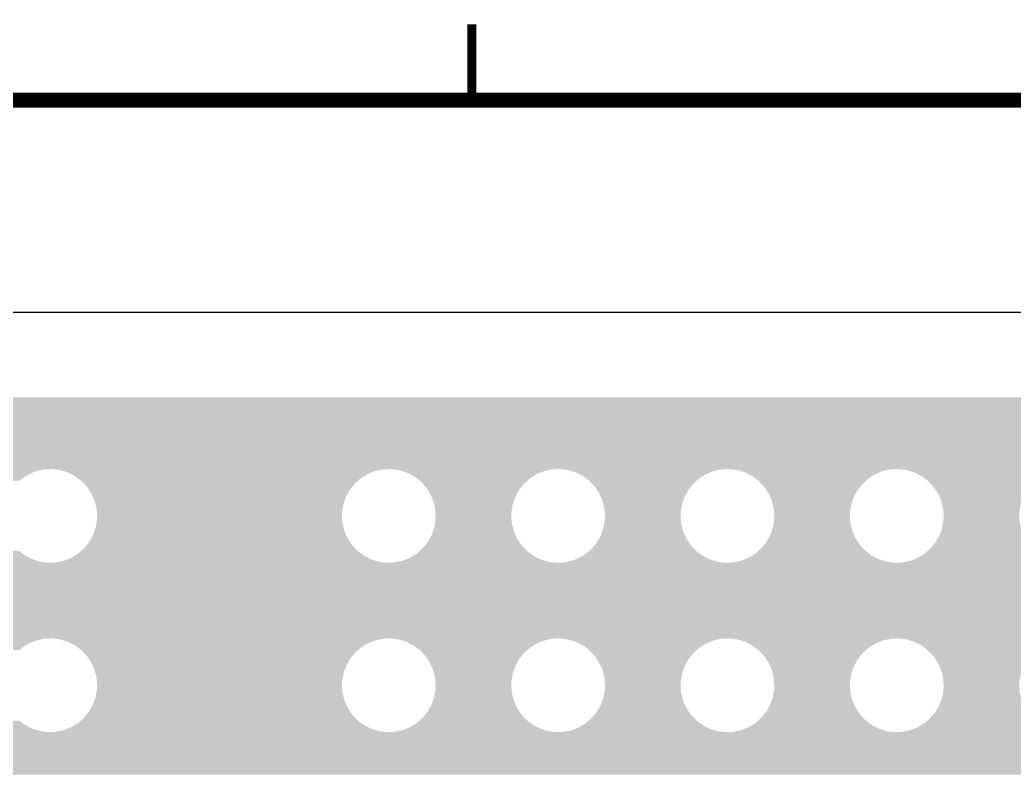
# Model space of a CAD drawing. Extents: x 295 to 953, y 10 to 290.
# Drawn here: x 574.56 to 607.38, y 262.77 to 287.65 of the extents above; entities that cross this region are included whole.
import ezdxf

# ---------------------------------------------------------------- set-up
doc = ezdxf.new("R2010")
doc.units = 0
doc.header["$LTSCALE"] = 5
doc.header["$MEASUREMENT"] = 0
doc.layers.get('0').update_dxf_attribs({"linetype": 'CONTINUOUS', "lineweight": 25})
doc.layers.add('GND1', color=7, linetype='CONTINUOUS')
doc.layers.add('테두리', color=3, linetype='CONTINUOUS')

# ---------------------------------------------------------------- blocks, each defined once
blk = doc.blocks.new('C')
at = {"layer": '테두리'}
for points, const_width in [([(112.5, 287.5), (112.5, 285)], 0.3), ([(15, 285), (15, 15), (405, 15), (405, 285), (15, 285)], 0.5)]:
    blk.add_lwpolyline(points, dxfattribs=dict(at, const_width=const_width))

msp = doc.modelspace()

# ---------------------------------------------------------------- linework, layer by layer
at = {"layer": 'GND1'}
msp.add_line((845.877, 277.997), (529.077, 277.997), dxfattribs=at)
for points in [[(527.54, 274.88), (527.832, 274.992), (847.409, 274.88), (847.117, 274.992)], [(527.832, 274.992), (527.833, 274.992), (847.117, 274.992), (847.116, 274.992)], [(527.833, 274.993), (528.144, 275.085), (847.115, 274.993), (846.805, 275.085)], [(527.833, 274.992), (527.833, 274.993), (847.116, 274.992), (847.115, 274.993)], [(528.144, 275.085), (528.145, 275.085), (846.805, 275.085), (846.804, 275.085)], [(528.145, 275.085), (528.447, 275.149), (846.804, 275.085), (846.502, 275.149)], [(528.447, 275.149), (528.447, 275.149), (846.502, 275.149), (846.501, 275.149)], [(528.448, 275.149), (528.758, 275.187), (846.501, 275.149), (846.191, 275.187)], [(528.758, 275.187), (528.76, 275.188), (846.191, 275.187), (846.19, 275.188)], [(528.761, 275.188), (529.133, 275.203), (846.19, 275.188), (845.821, 275.203)], [(529.133, 275.203), (529.134, 275.203), (845.821, 275.203), (845.82, 275.203)], [(527.001, 274.586), (527.262, 274.744), (847.952, 274.586), (847.688, 274.744)], [(527.262, 274.744), (527.263, 274.744), (847.688, 274.744), (847.687, 274.744)], [(527.263, 274.744), (527.267, 274.747), (847.687, 274.744), (847.682, 274.747)], [(527.267, 274.747), (527.268, 274.747), (847.682, 274.747), (847.681, 274.747)], [(527.268, 274.747), (527.539, 274.879), (847.681, 274.747), (847.41, 274.879)], [(527.539, 274.879), (527.54, 274.88), (847.41, 274.879), (847.409, 274.88)], [(526.576, 274.261), (526.739, 274.399), (848.372, 274.261), (848.21, 274.399)], [(526.739, 274.4), (526.747, 274.405), (848.209, 274.4), (848.203, 274.405)], [(526.739, 274.399), (526.739, 274.4), (848.21, 274.399), (848.209, 274.4)], [(526.747, 274.405), (526.748, 274.406), (848.203, 274.405), (848.203, 274.406)], [(526.748, 274.406), (527, 274.586), (848.203, 274.406), (847.953, 274.586)], [(527, 274.586), (527.001, 274.586), (847.953, 274.586), (847.952, 274.586)], [(526.282, 273.978), (526.402, 274.098), (690.425, 273.978), (690.305, 274.098)], [(526.402, 274.098), (526.416, 274.111), (690.305, 274.098), (690.325, 274.111)], [(526.416, 274.111), (526.449, 274.145), (690.325, 274.111), (690.378, 274.145)], [(526.449, 274.145), (526.478, 274.174), (690.378, 274.145), (690.434, 274.174)], [(526.478, 274.174), (526.503, 274.198), (690.434, 274.174), (690.489, 274.198)], [(526.503, 274.198), (526.504, 274.199), (690.49, 274.198), (690.491, 274.199)], [(526.503, 274.198), (526.503, 274.198), (690.489, 274.198), (690.49, 274.198)], [(526.504, 274.199), (526.528, 274.22), (690.491, 274.199), (690.55, 274.22)], [(526.528, 274.22), (526.548, 274.237), (690.55, 274.22), (690.611, 274.237)], [(526.548, 274.237), (526.563, 274.249), (690.611, 274.237), (690.672, 274.249)], [(526.563, 274.249), (526.572, 274.257), (690.672, 274.249), (690.734, 274.257)], [(526.572, 274.257), (526.576, 274.261), (690.734, 274.257), (690.797, 274.261)], [(525.988, 273.61), (526.031, 273.67), (689.966, 273.61), (689.985, 273.67)], [(526.031, 273.67), (526.073, 273.728), (689.985, 273.67), (690.007, 273.728)], [(526.073, 273.728), (526.074, 273.73), (690.007, 273.728), (690.008, 273.73)], [(526.075, 273.73), (526.121, 273.785), (690.008, 273.73), (690.034, 273.785)], [(526.121, 273.785), (526.166, 273.84), (690.034, 273.785), (690.065, 273.84)], [(526.166, 273.84), (526.21, 273.892), (690.065, 273.84), (690.1, 273.892)], [(526.21, 273.892), (526.249, 273.939), (848.741, 273.892), (848.701, 273.939)], [(526.249, 273.939), (526.282, 273.977), (690.464, 273.939), (690.425, 273.977)], [(526.282, 273.977), (526.282, 273.978), (690.425, 273.977), (690.425, 273.978)], [(525.75, 273.24), (525.845, 273.399), (642.267, 273.24), (642.109, 273.399)], [(525.845, 273.399), (525.853, 273.413), (642.109, 273.399), (642.128, 273.413)], [(525.853, 273.413), (525.873, 273.446), (642.128, 273.413), (642.182, 273.446)], [(525.873, 273.446), (525.888, 273.472), (642.182, 273.446), (642.231, 273.472)], [(525.888, 273.472), (525.89, 273.475), (642.231, 273.472), (642.237, 273.475)], [(525.89, 273.475), (525.909, 273.5), (642.237, 273.475), (642.295, 273.5)], [(525.909, 273.5), (525.924, 273.522), (642.295, 273.5), (642.354, 273.522)], [(525.924, 273.522), (525.936, 273.538), (642.354, 273.522), (642.414, 273.538)], [(525.936, 273.538), (525.945, 273.551), (642.414, 273.538), (642.475, 273.551)], [(525.945, 273.551), (525.951, 273.559), (642.475, 273.551), (642.538, 273.559)], [(525.951, 273.559), (525.953, 273.562), (642.538, 273.559), (642.6, 273.562)], [(525.953, 273.562), (525.988, 273.61), (689.955, 273.562), (689.966, 273.61)], [(525.598, 272.936), (525.645, 273.032), (626.697, 272.936), (627.209, 273.032)], [(525.645, 273.032), (525.67, 273.084), (627.209, 273.032), (627.729, 273.084)], [(525.67, 273.084), (525.674, 273.091), (627.729, 273.084), (628.25, 273.091)], [(525.674, 273.091), (525.698, 273.141), (641.84, 273.091), (641.868, 273.141)], [(525.698, 273.141), (525.724, 273.194), (641.868, 273.141), (641.903, 273.194)], [(525.724, 273.194), (525.731, 273.207), (689.957, 273.194), (689.954, 273.207)], [(525.731, 273.208), (525.748, 273.237), (689.954, 273.208), (689.948, 273.237)], [(525.731, 273.207), (525.731, 273.208), (689.954, 273.207), (689.954, 273.208)], [(525.748, 273.237), (525.75, 273.24), (689.948, 273.237), (689.947, 273.24)], [(525.555, 272.832), (525.589, 272.917), (626.324, 272.832), (626.628, 272.917)], [(525.589, 272.917), (525.598, 272.936), (626.63, 272.917), (626.697, 272.936)], [(525.589, 272.917), (525.589, 272.917), (626.628, 272.917), (626.63, 272.917)], [(570.13, 272.821), (570.039, 272.832), (575.364, 272.821), (575.627, 272.832)], [(570.299, 272.799), (570.13, 272.821), (575.266, 272.799), (575.364, 272.821)], [(570.413, 272.765), (570.299, 272.799), (575.107, 272.765), (575.266, 272.799)], [(570.551, 272.723), (570.413, 272.765), (575.003, 272.723), (575.107, 272.765)], [(570.663, 272.666), (570.551, 272.723), (574.864, 272.666), (575.003, 272.723)], [(575.718, 272.821), (575.627, 272.832), (586.54, 272.821), (586.803, 272.832)], [(575.887, 272.799), (575.718, 272.821), (586.442, 272.799), (586.54, 272.821)], [(576.001, 272.765), (575.887, 272.799), (586.283, 272.765), (586.442, 272.799)], [(576.139, 272.723), (576.001, 272.765), (586.179, 272.723), (586.283, 272.765)], [(576.251, 272.666), (576.139, 272.723), (586.04, 272.666), (586.179, 272.723)], [(586.894, 272.821), (586.803, 272.832), (592.128, 272.821), (592.391, 272.832)], [(587.063, 272.799), (586.894, 272.821), (592.03, 272.799), (592.128, 272.821)], [(587.177, 272.765), (587.063, 272.799), (591.871, 272.765), (592.03, 272.799)], [(587.315, 272.723), (587.177, 272.765), (591.767, 272.723), (591.871, 272.765)], [(587.427, 272.666), (587.315, 272.723), (591.628, 272.666), (591.767, 272.723)], [(592.482, 272.821), (592.391, 272.832), (597.716, 272.821), (597.979, 272.832)], [(592.651, 272.799), (592.482, 272.821), (597.618, 272.799), (597.716, 272.821)], [(592.765, 272.765), (592.651, 272.799), (597.459, 272.765), (597.618, 272.799)], [(592.903, 272.723), (592.765, 272.765), (597.355, 272.723), (597.459, 272.765)], [(593.015, 272.666), (592.903, 272.723), (597.216, 272.666), (597.355, 272.723)], [(598.07, 272.821), (597.979, 272.832), (603.304, 272.821), (603.567, 272.832)], [(598.239, 272.799), (598.07, 272.821), (603.206, 272.799), (603.304, 272.821)], [(598.353, 272.765), (598.239, 272.799), (603.047, 272.765), (603.206, 272.799)], [(598.491, 272.723), (598.353, 272.765), (602.943, 272.723), (603.047, 272.765)], [(598.603, 272.666), (598.491, 272.723), (602.804, 272.666), (602.943, 272.723)], [(603.658, 272.821), (603.567, 272.832), (608.892, 272.821), (609.155, 272.832)], [(603.827, 272.799), (603.658, 272.821), (608.794, 272.799), (608.892, 272.821)], [(603.941, 272.765), (603.827, 272.799), (608.635, 272.765), (608.794, 272.799)], [(604.079, 272.723), (603.941, 272.765), (608.531, 272.723), (608.635, 272.765)], [(604.191, 272.666), (604.079, 272.723), (608.392, 272.666), (608.531, 272.723)], [(570.786, 272.605), (570.663, 272.666), (574.764, 272.605), (574.864, 272.666)], [(570.889, 272.528), (570.786, 272.605), (574.64, 272.528), (574.764, 272.605)], [(570.997, 272.448), (570.889, 272.528), (574.55, 272.448), (574.64, 272.528)], [(576.374, 272.605), (576.251, 272.666), (585.94, 272.605), (586.04, 272.666)], [(576.477, 272.528), (576.374, 272.605), (585.816, 272.528), (585.94, 272.605)], [(576.585, 272.448), (576.477, 272.528), (585.726, 272.448), (585.816, 272.528)], [(576.676, 272.354), (576.585, 272.448), (585.619, 272.354), (585.726, 272.448)], [(587.55, 272.605), (587.427, 272.666), (591.528, 272.605), (591.628, 272.666)], [(587.653, 272.528), (587.55, 272.605), (591.404, 272.528), (591.528, 272.605)], [(587.761, 272.448), (587.653, 272.528), (591.314, 272.448), (591.404, 272.528)], [(587.852, 272.354), (587.761, 272.448), (591.207, 272.354), (591.314, 272.448)], [(593.138, 272.605), (593.015, 272.666), (597.116, 272.605), (597.216, 272.666)], [(593.241, 272.528), (593.138, 272.605), (596.992, 272.528), (597.116, 272.605)], [(593.349, 272.448), (593.241, 272.528), (596.902, 272.448), (596.992, 272.528)], [(593.44, 272.354), (593.349, 272.448), (596.795, 272.354), (596.902, 272.448)], [(598.726, 272.605), (598.603, 272.666), (602.704, 272.605), (602.804, 272.666)], [(598.829, 272.528), (598.726, 272.605), (602.58, 272.528), (602.704, 272.605)], [(598.937, 272.448), (598.829, 272.528), (602.49, 272.448), (602.58, 272.528)], [(599.028, 272.354), (598.937, 272.448), (602.383, 272.354), (602.49, 272.448)], [(604.314, 272.605), (604.191, 272.666), (608.292, 272.605), (608.392, 272.666)], [(604.417, 272.528), (604.314, 272.605), (608.168, 272.528), (608.292, 272.605)], [(604.525, 272.448), (604.417, 272.528), (608.078, 272.448), (608.168, 272.528)], [(604.616, 272.354), (604.525, 272.448), (607.971, 272.354), (608.078, 272.448)], [(576.767, 272.259), (576.676, 272.354), (585.543, 272.259), (585.619, 272.354)], [(576.842, 272.149), (576.767, 272.259), (585.455, 272.149), (585.543, 272.259)], [(576.914, 272.041), (576.842, 272.149), (585.395, 272.041), (585.455, 272.149)], [(576.97, 271.919), (576.914, 272.041), (585.327, 271.919), (585.395, 272.041)], [(587.943, 272.259), (587.852, 272.354), (591.131, 272.259), (591.207, 272.354)], [(588.018, 272.149), (587.943, 272.259), (591.043, 272.149), (591.131, 272.259)], [(588.09, 272.041), (588.018, 272.149), (590.983, 272.041), (591.043, 272.149)], [(588.146, 271.919), (588.09, 272.041), (590.915, 271.919), (590.983, 272.041)], [(593.531, 272.259), (593.44, 272.354), (596.719, 272.259), (596.795, 272.354)], [(593.606, 272.149), (593.531, 272.259), (596.631, 272.149), (596.719, 272.259)], [(593.678, 272.041), (593.606, 272.149), (596.571, 272.041), (596.631, 272.149)], [(593.734, 271.919), (593.678, 272.041), (596.503, 271.919), (596.571, 272.041)], [(599.119, 272.259), (599.028, 272.354), (602.307, 272.259), (602.383, 272.354)], [(599.194, 272.149), (599.119, 272.259), (602.219, 272.149), (602.307, 272.259)], [(599.266, 272.041), (599.194, 272.149), (602.159, 272.041), (602.219, 272.149)], [(599.322, 271.919), (599.266, 272.041), (602.091, 271.919), (602.159, 272.041)], [(604.707, 272.259), (604.616, 272.354), (607.895, 272.259), (607.971, 272.354)], [(604.782, 272.149), (604.707, 272.259), (607.807, 272.149), (607.895, 272.259)], [(604.854, 272.041), (604.782, 272.149), (607.747, 272.041), (607.807, 272.149)], [(604.91, 271.919), (604.854, 272.041), (607.679, 271.919), (607.747, 272.041)], [(577.023, 271.802), (576.97, 271.919), (585.286, 271.802), (585.327, 271.919)], [(577.057, 271.671), (577.023, 271.802), (585.24, 271.671), (585.286, 271.802)], [(588.199, 271.802), (588.146, 271.919), (590.874, 271.802), (590.915, 271.919)], [(588.233, 271.671), (588.199, 271.802), (590.828, 271.671), (590.874, 271.802)], [(593.787, 271.802), (593.734, 271.919), (596.462, 271.802), (596.503, 271.919)], [(593.821, 271.671), (593.787, 271.802), (596.416, 271.671), (596.462, 271.802)], [(599.375, 271.802), (599.322, 271.919), (602.05, 271.802), (602.091, 271.919)], [(599.409, 271.671), (599.375, 271.802), (602.004, 271.671), (602.05, 271.802)], [(604.963, 271.802), (604.91, 271.919), (607.638, 271.802), (607.679, 271.919)], [(604.997, 271.671), (604.963, 271.802), (607.592, 271.671), (607.638, 271.802)], [(577.089, 271.547), (577.057, 271.671), (585.22, 271.547), (585.24, 271.671)], [(577.101, 271.412), (577.089, 271.547), (585.197, 271.412), (585.22, 271.547)], [(577.111, 271.286), (577.101, 271.412), (585.192, 271.286), (585.197, 271.412)], [(588.265, 271.547), (588.233, 271.671), (590.808, 271.547), (590.828, 271.671)], [(588.277, 271.412), (588.265, 271.547), (590.785, 271.412), (590.808, 271.547)], [(588.287, 271.286), (588.277, 271.412), (590.78, 271.286), (590.785, 271.412)], [(593.853, 271.547), (593.821, 271.671), (596.396, 271.547), (596.416, 271.671)], [(593.865, 271.412), (593.853, 271.547), (596.373, 271.412), (596.396, 271.547)], [(593.875, 271.286), (593.865, 271.412), (596.368, 271.286), (596.373, 271.412)], [(599.441, 271.547), (599.409, 271.671), (601.984, 271.547), (602.004, 271.671)], [(599.453, 271.412), (599.441, 271.547), (601.961, 271.412), (601.984, 271.547)], [(599.463, 271.286), (599.453, 271.412), (601.956, 271.286), (601.961, 271.412)], [(605.029, 271.547), (604.997, 271.671), (607.572, 271.547), (607.592, 271.671)], [(605.041, 271.412), (605.029, 271.547), (607.549, 271.412), (607.572, 271.547)], [(605.051, 271.286), (605.041, 271.412), (607.544, 271.286), (607.549, 271.412)], [(577.083, 271.024), (577.106, 271.159), (585.214, 271.024), (585.202, 271.159)], [(577.106, 271.159), (577.111, 271.286), (585.202, 271.159), (585.192, 271.286)], [(588.259, 271.024), (588.282, 271.159), (590.802, 271.024), (590.79, 271.159)], [(588.282, 271.159), (588.287, 271.286), (590.79, 271.159), (590.78, 271.286)], [(593.847, 271.024), (593.87, 271.159), (596.39, 271.024), (596.378, 271.159)], [(593.87, 271.159), (593.875, 271.286), (596.378, 271.159), (596.368, 271.286)], [(599.435, 271.024), (599.458, 271.159), (601.978, 271.024), (601.966, 271.159)], [(599.458, 271.159), (599.463, 271.286), (601.966, 271.159), (601.956, 271.286)], [(605.023, 271.024), (605.046, 271.159), (607.566, 271.024), (607.554, 271.159)], [(605.046, 271.159), (605.051, 271.286), (607.554, 271.159), (607.544, 271.286)], [(576.976, 270.652), (577.017, 270.769), (585.333, 270.652), (585.28, 270.769)], [(577.017, 270.769), (577.063, 270.9), (585.28, 270.769), (585.246, 270.9)], [(577.063, 270.9), (577.083, 271.024), (585.246, 270.9), (585.214, 271.024)], [(588.152, 270.652), (588.193, 270.769), (590.921, 270.652), (590.868, 270.769)], [(588.193, 270.769), (588.239, 270.9), (590.868, 270.769), (590.834, 270.9)], [(588.239, 270.9), (588.259, 271.024), (590.834, 270.9), (590.802, 271.024)], [(593.74, 270.652), (593.781, 270.769), (596.509, 270.652), (596.456, 270.769)], [(593.781, 270.769), (593.827, 270.9), (596.456, 270.769), (596.422, 270.9)], [(593.827, 270.9), (593.847, 271.024), (596.422, 270.9), (596.39, 271.024)], [(599.328, 270.652), (599.369, 270.769), (602.097, 270.652), (602.044, 270.769)], [(599.369, 270.769), (599.415, 270.9), (602.044, 270.769), (602.01, 270.9)], [(599.415, 270.9), (599.435, 271.024), (602.01, 270.9), (601.978, 271.024)], [(604.916, 270.652), (604.957, 270.769), (607.685, 270.652), (607.632, 270.769)], [(604.957, 270.769), (605.003, 270.9), (607.632, 270.769), (607.598, 270.9)], [(605.003, 270.9), (605.023, 271.024), (607.598, 270.9), (607.566, 271.024)], [(576.76, 270.312), (576.848, 270.422), (585.536, 270.312), (585.462, 270.422)], [(576.848, 270.422), (576.908, 270.53), (585.462, 270.422), (585.389, 270.53)], [(576.908, 270.53), (576.976, 270.652), (585.389, 270.53), (585.333, 270.652)], [(587.936, 270.312), (588.024, 270.422), (591.124, 270.312), (591.05, 270.422)], [(588.024, 270.422), (588.084, 270.53), (591.05, 270.422), (590.977, 270.53)], [(588.084, 270.53), (588.152, 270.652), (590.977, 270.53), (590.921, 270.652)], [(593.524, 270.312), (593.612, 270.422), (596.712, 270.312), (596.638, 270.422)], [(593.612, 270.422), (593.672, 270.53), (596.638, 270.422), (596.565, 270.53)], [(593.672, 270.53), (593.74, 270.652), (596.565, 270.53), (596.509, 270.652)], [(599.112, 270.312), (599.2, 270.422), (602.3, 270.312), (602.226, 270.422)], [(599.2, 270.422), (599.26, 270.53), (602.226, 270.422), (602.153, 270.53)], [(599.26, 270.53), (599.328, 270.652), (602.153, 270.53), (602.097, 270.652)], [(604.7, 270.312), (604.788, 270.422), (607.888, 270.312), (607.814, 270.422)], [(604.788, 270.422), (604.848, 270.53), (607.814, 270.422), (607.741, 270.53)], [(604.848, 270.53), (604.916, 270.652), (607.741, 270.53), (607.685, 270.652)], [(570.899, 270.043), (570.989, 270.123), (574.65, 270.043), (574.542, 270.123)], [(576.487, 270.043), (576.577, 270.123), (585.826, 270.043), (585.718, 270.123)], [(576.577, 270.123), (576.684, 270.217), (585.718, 270.123), (585.627, 270.217)], [(576.684, 270.217), (576.76, 270.312), (585.627, 270.217), (585.536, 270.312)], [(587.663, 270.043), (587.753, 270.123), (591.414, 270.043), (591.306, 270.123)], [(587.753, 270.123), (587.86, 270.217), (591.306, 270.123), (591.215, 270.217)], [(587.86, 270.217), (587.936, 270.312), (591.215, 270.217), (591.124, 270.312)], [(593.251, 270.043), (593.341, 270.123), (597.002, 270.043), (596.894, 270.123)], [(593.341, 270.123), (593.448, 270.217), (596.894, 270.123), (596.803, 270.217)], [(593.448, 270.217), (593.524, 270.312), (596.803, 270.217), (596.712, 270.312)], [(598.839, 270.043), (598.929, 270.123), (602.59, 270.043), (602.482, 270.123)], [(598.929, 270.123), (599.036, 270.217), (602.482, 270.123), (602.391, 270.217)], [(599.036, 270.217), (599.112, 270.312), (602.391, 270.217), (602.3, 270.312)], [(604.427, 270.043), (604.517, 270.123), (608.178, 270.043), (608.07, 270.123)], [(604.517, 270.123), (604.624, 270.217), (608.07, 270.123), (607.979, 270.217)], [(604.624, 270.217), (604.7, 270.312), (607.979, 270.217), (607.888, 270.312)], [(525.272, 269.376), (525.272, 269.739), (622.463, 269.376), (622.635, 269.739)], [(569.912, 269.739), (570.175, 269.751), (575.5, 269.739), (575.409, 269.751)], [(570.175, 269.751), (570.273, 269.772), (575.409, 269.751), (575.24, 269.772)], [(570.273, 269.772), (570.432, 269.806), (575.24, 269.772), (575.127, 269.806)], [(570.432, 269.806), (570.536, 269.849), (575.127, 269.806), (574.988, 269.849)], [(570.536, 269.849), (570.675, 269.905), (574.988, 269.849), (574.876, 269.905)], [(570.675, 269.905), (570.775, 269.967), (574.876, 269.905), (574.753, 269.967)], [(570.775, 269.967), (570.899, 270.043), (574.753, 269.967), (574.65, 270.043)], [(575.5, 269.739), (575.763, 269.751), (586.676, 269.739), (586.585, 269.751)], [(575.763, 269.751), (575.861, 269.772), (586.585, 269.751), (586.416, 269.772)], [(575.861, 269.772), (576.02, 269.806), (586.416, 269.772), (586.303, 269.806)], [(576.02, 269.806), (576.124, 269.849), (586.303, 269.806), (586.164, 269.849)], [(576.124, 269.849), (576.263, 269.905), (586.164, 269.849), (586.052, 269.905)], [(576.263, 269.905), (576.363, 269.967), (586.052, 269.905), (585.929, 269.967)], [(576.363, 269.967), (576.487, 270.043), (585.929, 269.967), (585.826, 270.043)], [(586.676, 269.739), (586.939, 269.751), (592.264, 269.739), (592.173, 269.751)], [(586.939, 269.751), (587.037, 269.772), (592.173, 269.751), (592.004, 269.772)], [(587.037, 269.772), (587.196, 269.806), (592.004, 269.772), (591.891, 269.806)], [(587.196, 269.806), (587.3, 269.849), (591.891, 269.806), (591.752, 269.849)], [(587.3, 269.849), (587.439, 269.905), (591.752, 269.849), (591.64, 269.905)], [(587.439, 269.905), (587.539, 269.967), (591.64, 269.905), (591.517, 269.967)], [(587.539, 269.967), (587.663, 270.043), (591.517, 269.967), (591.414, 270.043)], [(592.264, 269.739), (592.527, 269.751), (597.852, 269.739), (597.761, 269.751)], [(592.527, 269.751), (592.625, 269.772), (597.761, 269.751), (597.592, 269.772)], [(592.625, 269.772), (592.784, 269.806), (597.592, 269.772), (597.479, 269.806)], [(592.784, 269.806), (592.888, 269.849), (597.479, 269.806), (597.34, 269.849)], [(592.888, 269.849), (593.027, 269.905), (597.34, 269.849), (597.228, 269.905)], [(593.027, 269.905), (593.127, 269.967), (597.228, 269.905), (597.105, 269.967)], [(593.127, 269.967), (593.251, 270.043), (597.105, 269.967), (597.002, 270.043)], [(597.852, 269.739), (598.115, 269.751), (603.44, 269.739), (603.349, 269.751)], [(598.115, 269.751), (598.213, 269.772), (603.349, 269.751), (603.18, 269.772)], [(598.213, 269.772), (598.372, 269.806), (603.18, 269.772), (603.067, 269.806)], [(598.372, 269.806), (598.476, 269.849), (603.067, 269.806), (602.928, 269.849)], [(598.476, 269.849), (598.615, 269.905), (602.928, 269.849), (602.816, 269.905)], [(598.615, 269.905), (598.715, 269.967), (602.816, 269.905), (602.693, 269.967)], [(598.715, 269.967), (598.839, 270.043), (602.693, 269.967), (602.59, 270.043)], [(603.44, 269.739), (603.703, 269.751), (609.028, 269.739), (608.937, 269.751)], [(603.703, 269.751), (603.801, 269.772), (608.937, 269.751), (608.768, 269.772)], [(603.801, 269.772), (603.96, 269.806), (608.768, 269.772), (608.655, 269.806)], [(603.96, 269.806), (604.064, 269.849), (608.655, 269.806), (608.516, 269.849)], [(604.064, 269.849), (604.203, 269.905), (608.516, 269.849), (608.404, 269.905)], [(604.203, 269.905), (604.303, 269.967), (608.404, 269.905), (608.281, 269.967)], [(604.303, 269.967), (604.427, 270.043), (608.281, 269.967), (608.178, 270.043)], [(525.272, 268.887), (525.272, 269.376), (622.28, 268.887), (622.463, 269.376)], [(525.272, 268.384), (525.272, 268.887), (622.14, 268.384), (622.28, 268.887)], [(525.272, 267.872), (525.272, 268.384), (622.043, 267.872), (622.14, 268.384)], [(525.272, 267.352), (525.272, 267.872), (621.99, 267.352), (622.043, 267.872)], [(525.272, 267.244), (525.272, 267.352), (621.987, 267.244), (621.99, 267.352)], [(570.13, 267.233), (570.039, 267.244), (575.364, 267.233), (575.627, 267.244)], [(570.299, 267.211), (570.13, 267.233), (575.266, 267.211), (575.364, 267.233)], [(570.413, 267.177), (570.299, 267.211), (575.107, 267.177), (575.266, 267.211)], [(570.551, 267.135), (570.413, 267.177), (575.003, 267.135), (575.107, 267.177)], [(570.663, 267.078), (570.551, 267.135), (574.864, 267.078), (575.003, 267.135)], [(575.718, 267.233), (575.627, 267.244), (586.54, 267.233), (586.803, 267.244)], [(575.887, 267.211), (575.718, 267.233), (586.442, 267.211), (586.54, 267.233)], [(576.001, 267.177), (575.887, 267.211), (586.283, 267.177), (586.442, 267.211)], [(576.139, 267.135), (576.001, 267.177), (586.179, 267.135), (586.283, 267.177)], [(576.251, 267.078), (576.139, 267.135), (586.04, 267.078), (586.179, 267.135)], [(586.894, 267.233), (586.803, 267.244), (592.128, 267.233), (592.391, 267.244)], [(587.063, 267.211), (586.894, 267.233), (592.03, 267.211), (592.128, 267.233)], [(587.177, 267.177), (587.063, 267.211), (591.871, 267.177), (592.03, 267.211)], [(587.315, 267.135), (587.177, 267.177), (591.767, 267.135), (591.871, 267.177)], [(587.427, 267.078), (587.315, 267.135), (591.628, 267.078), (591.767, 267.135)], [(592.482, 267.233), (592.391, 267.244), (597.716, 267.233), (597.979, 267.244)], [(592.651, 267.211), (592.482, 267.233), (597.618, 267.211), (597.716, 267.233)], [(592.765, 267.177), (592.651, 267.211), (597.459, 267.177), (597.618, 267.211)], [(592.903, 267.135), (592.765, 267.177), (597.355, 267.135), (597.459, 267.177)], [(593.015, 267.078), (592.903, 267.135), (597.216, 267.078), (597.355, 267.135)], [(598.07, 267.233), (597.979, 267.244), (603.304, 267.233), (603.567, 267.244)], [(598.239, 267.211), (598.07, 267.233), (603.206, 267.211), (603.304, 267.233)], [(598.353, 267.177), (598.239, 267.211), (603.047, 267.177), (603.206, 267.211)], [(598.491, 267.135), (598.353, 267.177), (602.943, 267.135), (603.047, 267.177)], [(598.603, 267.078), (598.491, 267.135), (602.804, 267.078), (602.943, 267.135)], [(603.658, 267.233), (603.567, 267.244), (608.892, 267.233), (609.155, 267.244)], [(603.827, 267.211), (603.658, 267.233), (608.794, 267.211), (608.892, 267.233)], [(603.941, 267.177), (603.827, 267.211), (608.635, 267.177), (608.794, 267.211)], [(604.079, 267.135), (603.941, 267.177), (608.531, 267.135), (608.635, 267.177)], [(604.191, 267.078), (604.079, 267.135), (608.392, 267.078), (608.531, 267.135)], [(570.786, 267.017), (570.663, 267.078), (574.764, 267.017), (574.864, 267.078)], [(570.889, 266.94), (570.786, 267.017), (574.64, 266.94), (574.764, 267.017)], [(570.997, 266.86), (570.889, 266.94), (574.55, 266.86), (574.64, 266.94)], [(576.374, 267.017), (576.251, 267.078), (585.94, 267.017), (586.04, 267.078)], [(576.477, 266.94), (576.374, 267.017), (585.816, 266.94), (585.94, 267.017)], [(576.585, 266.86), (576.477, 266.94), (585.726, 266.86), (585.816, 266.94)], [(576.676, 266.766), (576.585, 266.86), (585.619, 266.766), (585.726, 266.86)], [(587.55, 267.017), (587.427, 267.078), (591.528, 267.017), (591.628, 267.078)], [(587.653, 266.94), (587.55, 267.017), (591.404, 266.94), (591.528, 267.017)], [(587.761, 266.86), (587.653, 266.94), (591.314, 266.86), (591.404, 266.94)], [(587.852, 266.766), (587.761, 266.86), (591.207, 266.766), (591.314, 266.86)], [(593.138, 267.017), (593.015, 267.078), (597.116, 267.017), (597.216, 267.078)], [(593.241, 266.94), (593.138, 267.017), (596.992, 266.94), (597.116, 267.017)], [(593.349, 266.86), (593.241, 266.94), (596.902, 266.86), (596.992, 266.94)], [(593.44, 266.766), (593.349, 266.86), (596.795, 266.766), (596.902, 266.86)], [(598.726, 267.017), (598.603, 267.078), (602.704, 267.017), (602.804, 267.078)], [(598.829, 266.94), (598.726, 267.017), (602.58, 266.94), (602.704, 267.017)], [(598.937, 266.86), (598.829, 266.94), (602.49, 266.86), (602.58, 266.94)], [(599.028, 266.766), (598.937, 266.86), (602.383, 266.766), (602.49, 266.86)], [(604.314, 267.017), (604.191, 267.078), (608.292, 267.017), (608.392, 267.078)], [(604.417, 266.94), (604.314, 267.017), (608.168, 266.94), (608.292, 267.017)], [(604.525, 266.86), (604.417, 266.94), (608.078, 266.86), (608.168, 266.94)], [(604.616, 266.766), (604.525, 266.86), (607.971, 266.766), (608.078, 266.86)], [(576.767, 266.671), (576.676, 266.766), (585.543, 266.671), (585.619, 266.766)], [(576.842, 266.561), (576.767, 266.671), (585.455, 266.561), (585.543, 266.671)], [(576.914, 266.453), (576.842, 266.561), (585.395, 266.453), (585.455, 266.561)], [(576.97, 266.331), (576.914, 266.453), (585.327, 266.331), (585.395, 266.453)], [(587.943, 266.671), (587.852, 266.766), (591.131, 266.671), (591.207, 266.766)], [(588.018, 266.561), (587.943, 266.671), (591.043, 266.561), (591.131, 266.671)], [(588.09, 266.453), (588.018, 266.561), (590.983, 266.453), (591.043, 266.561)], [(588.146, 266.331), (588.09, 266.453), (590.915, 266.331), (590.983, 266.453)], [(593.531, 266.671), (593.44, 266.766), (596.719, 266.671), (596.795, 266.766)], [(593.606, 266.561), (593.531, 266.671), (596.631, 266.561), (596.719, 266.671)], [(593.678, 266.453), (593.606, 266.561), (596.571, 266.453), (596.631, 266.561)], [(593.734, 266.331), (593.678, 266.453), (596.503, 266.331), (596.571, 266.453)], [(599.119, 266.671), (599.028, 266.766), (602.307, 266.671), (602.383, 266.766)], [(599.194, 266.561), (599.119, 266.671), (602.219, 266.561), (602.307, 266.671)], [(599.266, 266.453), (599.194, 266.561), (602.159, 266.453), (602.219, 266.561)], [(599.322, 266.331), (599.266, 266.453), (602.091, 266.331), (602.159, 266.453)], [(604.707, 266.671), (604.616, 266.766), (607.895, 266.671), (607.971, 266.766)], [(604.782, 266.561), (604.707, 266.671), (607.807, 266.561), (607.895, 266.671)], [(604.854, 266.453), (604.782, 266.561), (607.747, 266.453), (607.807, 266.561)], [(604.91, 266.331), (604.854, 266.453), (607.679, 266.331), (607.747, 266.453)], [(577.023, 266.214), (576.97, 266.331), (585.286, 266.214), (585.327, 266.331)], [(577.057, 266.083), (577.023, 266.214), (585.24, 266.083), (585.286, 266.214)], [(588.199, 266.214), (588.146, 266.331), (590.874, 266.214), (590.915, 266.331)], [(588.233, 266.083), (588.199, 266.214), (590.828, 266.083), (590.874, 266.214)], [(593.787, 266.214), (593.734, 266.331), (596.462, 266.214), (596.503, 266.331)], [(593.821, 266.083), (593.787, 266.214), (596.416, 266.083), (596.462, 266.214)], [(599.375, 266.214), (599.322, 266.331), (602.05, 266.214), (602.091, 266.331)], [(599.409, 266.083), (599.375, 266.214), (602.004, 266.083), (602.05, 266.214)], [(604.963, 266.214), (604.91, 266.331), (607.638, 266.214), (607.679, 266.331)], [(604.997, 266.083), (604.963, 266.214), (607.592, 266.083), (607.638, 266.214)], [(577.089, 265.959), (577.057, 266.083), (585.22, 265.959), (585.24, 266.083)], [(577.101, 265.824), (577.089, 265.959), (585.197, 265.824), (585.22, 265.959)], [(577.111, 265.698), (577.101, 265.824), (585.192, 265.698), (585.197, 265.824)], [(588.265, 265.959), (588.233, 266.083), (590.808, 265.959), (590.828, 266.083)], [(588.277, 265.824), (588.265, 265.959), (590.785, 265.824), (590.808, 265.959)], [(588.287, 265.698), (588.277, 265.824), (590.78, 265.698), (590.785, 265.824)], [(593.853, 265.959), (593.821, 266.083), (596.396, 265.959), (596.416, 266.083)], [(593.865, 265.824), (593.853, 265.959), (596.373, 265.824), (596.396, 265.959)], [(593.875, 265.698), (593.865, 265.824), (596.368, 265.698), (596.373, 265.824)], [(599.441, 265.959), (599.409, 266.083), (601.984, 265.959), (602.004, 266.083)], [(599.453, 265.824), (599.441, 265.959), (601.961, 265.824), (601.984, 265.959)], [(599.463, 265.698), (599.453, 265.824), (601.956, 265.698), (601.961, 265.824)], [(605.029, 265.959), (604.997, 266.083), (607.572, 265.959), (607.592, 266.083)], [(605.041, 265.824), (605.029, 265.959), (607.549, 265.824), (607.572, 265.959)], [(605.051, 265.698), (605.041, 265.824), (607.544, 265.698), (607.549, 265.824)], [(577.083, 265.436), (577.106, 265.571), (585.214, 265.436), (585.202, 265.571)], [(577.106, 265.571), (577.111, 265.698), (585.202, 265.571), (585.192, 265.698)], [(588.259, 265.436), (588.282, 265.571), (590.802, 265.436), (590.79, 265.571)], [(588.282, 265.571), (588.287, 265.698), (590.79, 265.571), (590.78, 265.698)], [(593.847, 265.436), (593.87, 265.571), (596.39, 265.436), (596.378, 265.571)], [(593.87, 265.571), (593.875, 265.698), (596.378, 265.571), (596.368, 265.698)], [(599.435, 265.436), (599.458, 265.571), (601.978, 265.436), (601.966, 265.571)], [(599.458, 265.571), (599.463, 265.698), (601.966, 265.571), (601.956, 265.698)], [(605.023, 265.436), (605.046, 265.571), (607.566, 265.436), (607.554, 265.571)], [(605.046, 265.571), (605.051, 265.698), (607.554, 265.571), (607.544, 265.698)], [(576.976, 265.064), (577.017, 265.181), (585.333, 265.064), (585.28, 265.181)], [(577.017, 265.181), (577.063, 265.312), (585.28, 265.181), (585.246, 265.312)], [(577.063, 265.312), (577.083, 265.436), (585.246, 265.312), (585.214, 265.436)], [(588.152, 265.064), (588.193, 265.181), (590.921, 265.064), (590.868, 265.181)], [(588.193, 265.181), (588.239, 265.312), (590.868, 265.181), (590.834, 265.312)], [(588.239, 265.312), (588.259, 265.436), (590.834, 265.312), (590.802, 265.436)], [(593.74, 265.064), (593.781, 265.181), (596.509, 265.064), (596.456, 265.181)], [(593.781, 265.181), (593.827, 265.312), (596.456, 265.181), (596.422, 265.312)], [(593.827, 265.312), (593.847, 265.436), (596.422, 265.312), (596.39, 265.436)], [(599.328, 265.064), (599.369, 265.181), (602.097, 265.064), (602.044, 265.181)], [(599.369, 265.181), (599.415, 265.312), (602.044, 265.181), (602.01, 265.312)], [(599.415, 265.312), (599.435, 265.436), (602.01, 265.312), (601.978, 265.436)], [(604.916, 265.064), (604.957, 265.181), (607.685, 265.064), (607.632, 265.181)], [(604.957, 265.181), (605.003, 265.312), (607.632, 265.181), (607.598, 265.312)], [(605.003, 265.312), (605.023, 265.436), (607.598, 265.312), (607.566, 265.436)], [(576.76, 264.724), (576.848, 264.834), (585.536, 264.724), (585.462, 264.834)], [(576.848, 264.834), (576.908, 264.942), (585.462, 264.834), (585.389, 264.942)], [(576.908, 264.942), (576.976, 265.064), (585.389, 264.942), (585.333, 265.064)], [(587.936, 264.724), (588.024, 264.834), (591.124, 264.724), (591.05, 264.834)], [(588.024, 264.834), (588.084, 264.942), (591.05, 264.834), (590.977, 264.942)], [(588.084, 264.942), (588.152, 265.064), (590.977, 264.942), (590.921, 265.064)], [(593.524, 264.724), (593.612, 264.834), (596.712, 264.724), (596.638, 264.834)], [(593.612, 264.834), (593.672, 264.942), (596.638, 264.834), (596.565, 264.942)], [(593.672, 264.942), (593.74, 265.064), (596.565, 264.942), (596.509, 265.064)], [(599.112, 264.724), (599.2, 264.834), (602.3, 264.724), (602.226, 264.834)], [(599.2, 264.834), (599.26, 264.942), (602.226, 264.834), (602.153, 264.942)], [(599.26, 264.942), (599.328, 265.064), (602.153, 264.942), (602.097, 265.064)], [(604.7, 264.724), (604.788, 264.834), (607.888, 264.724), (607.814, 264.834)], [(604.788, 264.834), (604.848, 264.942), (607.814, 264.834), (607.741, 264.942)], [(604.848, 264.942), (604.916, 265.064), (607.741, 264.942), (607.685, 265.064)], [(570.899, 264.455), (570.989, 264.535), (574.65, 264.455), (574.542, 264.535)], [(576.487, 264.455), (576.577, 264.535), (585.826, 264.455), (585.718, 264.535)], [(576.577, 264.535), (576.684, 264.629), (585.718, 264.535), (585.627, 264.629)], [(576.684, 264.629), (576.76, 264.724), (585.627, 264.629), (585.536, 264.724)], [(587.663, 264.455), (587.753, 264.535), (591.414, 264.455), (591.306, 264.535)], [(587.753, 264.535), (587.86, 264.629), (591.306, 264.535), (591.215, 264.629)], [(587.86, 264.629), (587.936, 264.724), (591.215, 264.629), (591.124, 264.724)], [(593.251, 264.455), (593.341, 264.535), (597.002, 264.455), (596.894, 264.535)], [(593.341, 264.535), (593.448, 264.629), (596.894, 264.535), (596.803, 264.629)], [(593.448, 264.629), (593.524, 264.724), (596.803, 264.629), (596.712, 264.724)], [(598.839, 264.455), (598.929, 264.535), (602.59, 264.455), (602.482, 264.535)], [(598.929, 264.535), (599.036, 264.629), (602.482, 264.535), (602.391, 264.629)], [(599.036, 264.629), (599.112, 264.724), (602.391, 264.629), (602.3, 264.724)], [(604.427, 264.455), (604.517, 264.535), (608.178, 264.455), (608.07, 264.535)], [(604.517, 264.535), (604.624, 264.629), (608.07, 264.535), (607.979, 264.629)], [(604.624, 264.629), (604.7, 264.724), (607.979, 264.629), (607.888, 264.724)], [(543.927, 264.126), (543.86, 264.151), (622.705, 264.126), (622.693, 264.151)], [(569.912, 264.151), (570.175, 264.163), (575.5, 264.151), (575.409, 264.163)], [(570.175, 264.163), (570.273, 264.184), (575.409, 264.163), (575.24, 264.184)], [(570.273, 264.184), (570.432, 264.218), (575.24, 264.184), (575.127, 264.218)], [(570.432, 264.218), (570.536, 264.261), (575.127, 264.218), (574.988, 264.261)], [(570.536, 264.261), (570.675, 264.317), (574.988, 264.261), (574.876, 264.317)], [(570.675, 264.317), (570.775, 264.379), (574.876, 264.317), (574.753, 264.379)], [(570.775, 264.379), (570.899, 264.455), (574.753, 264.379), (574.65, 264.455)], [(575.5, 264.151), (575.763, 264.163), (586.676, 264.151), (586.585, 264.163)], [(575.763, 264.163), (575.861, 264.184), (586.585, 264.163), (586.416, 264.184)], [(575.861, 264.184), (576.02, 264.218), (586.416, 264.184), (586.303, 264.218)], [(576.02, 264.218), (576.124, 264.261), (586.303, 264.218), (586.164, 264.261)], [(576.124, 264.261), (576.263, 264.317), (586.164, 264.261), (586.052, 264.317)], [(576.263, 264.317), (576.363, 264.379), (586.052, 264.317), (585.929, 264.379)], [(576.363, 264.379), (576.487, 264.455), (585.929, 264.379), (585.826, 264.455)], [(586.676, 264.151), (586.939, 264.163), (592.264, 264.151), (592.173, 264.163)], [(586.939, 264.163), (587.037, 264.184), (592.173, 264.163), (592.004, 264.184)], [(587.037, 264.184), (587.196, 264.218), (592.004, 264.184), (591.891, 264.218)], [(587.196, 264.218), (587.3, 264.261), (591.891, 264.218), (591.752, 264.261)], [(587.3, 264.261), (587.439, 264.317), (591.752, 264.261), (591.64, 264.317)], [(587.439, 264.317), (587.539, 264.379), (591.64, 264.317), (591.517, 264.379)], [(587.539, 264.379), (587.663, 264.455), (591.517, 264.379), (591.414, 264.455)], [(592.264, 264.151), (592.527, 264.163), (597.852, 264.151), (597.761, 264.163)], [(592.527, 264.163), (592.625, 264.184), (597.761, 264.163), (597.592, 264.184)], [(592.625, 264.184), (592.784, 264.218), (597.592, 264.184), (597.479, 264.218)], [(592.784, 264.218), (592.888, 264.261), (597.479, 264.218), (597.34, 264.261)], [(592.888, 264.261), (593.027, 264.317), (597.34, 264.261), (597.228, 264.317)], [(593.027, 264.317), (593.127, 264.379), (597.228, 264.317), (597.105, 264.379)], [(593.127, 264.379), (593.251, 264.455), (597.105, 264.379), (597.002, 264.455)], [(597.852, 264.151), (598.115, 264.163), (603.44, 264.151), (603.349, 264.163)], [(598.115, 264.163), (598.213, 264.184), (603.349, 264.163), (603.18, 264.184)], [(598.213, 264.184), (598.372, 264.218), (603.18, 264.184), (603.067, 264.218)], [(598.372, 264.218), (598.476, 264.261), (603.067, 264.218), (602.928, 264.261)], [(598.476, 264.261), (598.615, 264.317), (602.928, 264.261), (602.816, 264.317)], [(598.615, 264.317), (598.715, 264.379), (602.816, 264.317), (602.693, 264.379)], [(598.715, 264.379), (598.839, 264.455), (602.693, 264.379), (602.59, 264.455)], [(603.44, 264.151), (603.703, 264.163), (609.028, 264.151), (608.937, 264.163)], [(603.703, 264.163), (603.801, 264.184), (608.937, 264.163), (608.768, 264.184)], [(603.801, 264.184), (603.96, 264.218), (608.768, 264.184), (608.655, 264.218)], [(603.96, 264.218), (604.064, 264.261), (608.655, 264.218), (608.516, 264.261)], [(604.064, 264.261), (604.203, 264.317), (608.516, 264.261), (608.404, 264.317)], [(604.203, 264.317), (604.303, 264.379), (608.404, 264.317), (608.281, 264.379)], [(604.303, 264.379), (604.427, 264.455), (608.281, 264.379), (608.178, 264.455)], [(543.997, 264.095), (543.927, 264.126), (622.721, 264.095), (622.705, 264.126)], [(543.958, 263.741), (544.196, 263.979), (622.931, 263.741), (622.783, 263.979)], [(544.066, 264.06), (543.997, 264.095), (622.739, 264.06), (622.721, 264.095)], [(544.132, 264.022), (544.066, 264.06), (622.758, 264.022), (622.739, 264.06)], [(544.159, 264.004), (544.132, 264.022), (622.768, 264.004), (622.758, 264.022)], [(544.196, 263.979), (544.159, 264.004), (622.783, 263.979), (622.768, 264.004)], [(525.272, 263.667), (525.272, 263.741), (622.977, 263.667), (622.931, 263.741)], [(544.534, 263.629), (544.508, 263.667), (623.001, 263.629), (622.977, 263.667)], [(544.574, 263.563), (544.534, 263.629), (623.042, 263.563), (623.001, 263.629)], [(544.576, 263.561), (544.574, 263.563), (623.043, 263.561), (623.042, 263.563)], [(544.611, 263.496), (544.576, 263.561), (623.092, 263.496), (623.043, 263.561)], [(544.643, 263.426), (544.611, 263.496), (623.144, 263.426), (623.092, 263.496)], [(544.672, 263.355), (544.643, 263.426), (623.197, 263.355), (623.144, 263.426)], [(544.696, 263.282), (544.672, 263.355), (623.252, 263.282), (623.197, 263.355)], [(544.716, 263.208), (544.696, 263.282), (623.307, 263.208), (623.252, 263.282)], [(544.729, 263.143), (544.716, 263.208), (623.356, 263.143), (623.307, 263.208)], [(544.731, 263.133), (544.729, 263.143), (623.365, 263.133), (623.356, 263.143)], [(544.742, 263.057), (544.731, 263.133), (623.433, 263.057), (623.365, 263.133)], [(544.749, 262.98), (544.742, 263.057), (623.501, 262.98), (623.433, 263.057)], [(544.746, 262.781), (544.751, 262.857), (623.679, 262.781), (623.611, 262.857)], [(544.751, 262.904), (544.749, 262.98), (623.569, 262.904), (623.501, 262.98)], [(544.751, 262.857), (544.751, 262.904), (623.611, 262.857), (623.569, 262.904)], [(544.742, 262.754), (544.746, 262.781), (623.703, 262.754), (623.679, 262.781)]]:
    msp.add_solid(points, dxfattribs=at)

# ---------------------------------------------------------------- block references
msp.add_blockref('C', (476.978, 0))

doc.saveas('drawing.dxf')
